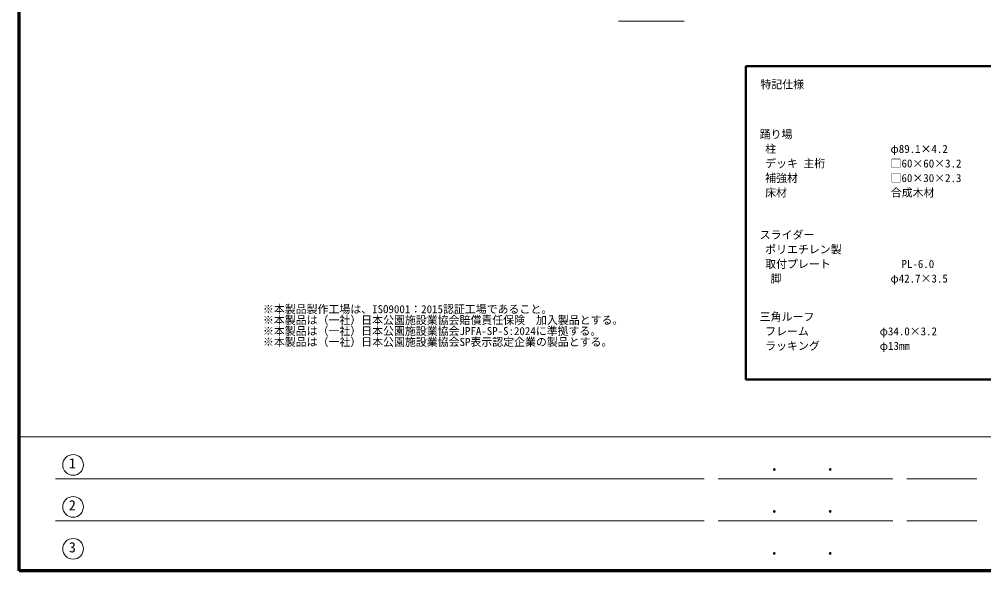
# Model space of a CAD drawing. Units: millimetres at full size, sheet at 1:80, with parts at other scales. Extents: x 1200 to 32400, y 1200 to 22560.
# Drawn here: x 1200 to 12237, y 1200 to 7507 of the extents above; entities that cross this region are included whole.
import ezdxf
from ezdxf.enums import TextEntityAlignment as Align

# ---------------------------------------------------------------- set-up
doc = ezdxf.new("R2010")
doc.units = ezdxf.units.MM
doc.header["$LTSCALE"] = 80
doc.layers.add('D-DOC\u3000文章(説明、指示、参照事項等)', color=7, linetype='Continuous')
for name, color, linetype, lineweight in [('D-STR-TXT\u3000文字列', 7, 'Continuous', 13), ('D-TTL', 7, 'Continuous', 70), ('D-TTL-FRAM', 7, 'Continuous', 13), ('D-TTL-FRAM\u3000タイトル枠、凡例図枠', 2, 'Continuous', 50), ('D-TTL-TXT', 7, 'Continuous', 13)]:
    doc.layers.add(name, color=color, linetype=linetype, lineweight=lineweight)
doc.styles.add('ＭＳ ゴシック', font='')
doc.styles.get('ＭＳ ゴシック').set_extended_font_data('MS Gothic')

msp = doc.modelspace()

# ---------------------------------------------------------------- linework, layer by layer
at = {"layer": 'D-STR-TXT\u3000文字列'}
msp.add_line((8057.62, 7486.23), (8807.62, 7486.23), dxfattribs=at)
at = {"layer": 'D-TTL'}
msp.add_lwpolyline([(1200, 1200), (1200, 22560), (32400, 22560), (32400, 1200)], close=True, dxfattribs=at)
at = {"layer": 'D-TTL-FRAM'}
for p, q in [((1200, 2729.76), (32400, 2729.76)), ((9036.9, 2249.76), (1613.61, 2249.76)), ((11196.9, 2249.76), (9196.9, 2249.76)), ((11356.9, 2249.76), (12156.9, 2249.76)), ((9036.9, 1769.76), (1613.61, 1769.76)), ((11196.9, 1769.76), (9196.9, 1769.76)), ((11356.9, 1769.76), (12156.9, 1769.76))]:
    msp.add_line(p, q, dxfattribs=at)
at = {"layer": 'D-TTL-FRAM\u3000タイトル枠、凡例図枠'}
msp.add_lwpolyline([(9514.64, 6969.94), (20515.93, 6969.94), (20515.93, 3388.15), (9514.64, 3388.15)], close=True, dxfattribs=at)
at = {"layer": 'D-TTL-TXT'}
for centre in [(1815.94, 2410.11), (1815.94, 1930.11), (1815.94, 1450.11)]:
    msp.add_circle(centre, 118.45, dxfattribs=at)

# ---------------------------------------------------------------- texts
at = {"layer": 'D-DOC\u3000文章(説明、指示、参照事項等)', "style": 'ＭＳ ゴシック'}
for s, p in [('特記仕様', (9681.31, 6688.67)), ('※本製品製作工場は、ISO9001：2015認証工場であること。', (3988.13, 4118.1)), ('※本製品は（一社）日本公園施設業協会賠償責任保険\u3000加入製品とする。\u3000', (3988.13, 3993.1)), ('※本製品は（一社）日本公園施設業協会JPFA-SP-S:2024に準拠する。', (3988.13, 3868.1)), ('※本製品は（一社）日本公園施設業協会SP表示認定企業の製品とする。', (3988.13, 3743.1))]:
    msp.add_text(s, height=91.64, dxfattribs=at).set_placement(p, align=Align.BOTTOM_LEFT)
for s, p in [('踊り場', (9673.54, 6237.15)), (' 柱                     φ89.1×4.2', (9673.54, 6070.48)), (' デッキ 主桁            □60×60×3.2', (9673.54, 5903.82)), (' 補強材   \u3000            □60×30×2.3', (9673.54, 5737.15)), (' 床材 \u3000\u3000\u3000\u3000\u3000\u3000\u3000\u3000\u3000合成木材', (9673.54, 5570.48)), ('スライダー', (9673.54, 5087.72)), (' ポリエチレン製', (9673.54, 4921.05)), (' 取付プレート             PL-6.0', (9673.54, 4754.39)), ('  脚                    φ42.7×3.5', (9673.54, 4587.72)), ('三角ルーフ', (9673.54, 4150.62)), (' フレーム             φ34.0×3.2', (9673.54, 3983.95)), (' ラッキング           φ13mm', (9673.54, 3817.28))]:
    msp.add_text(s, height=91.64, dxfattribs=at).set_placement(p, align=Align.TOP_LEFT)
at = {"layer": 'D-TTL-FRAM', "style": 'ＭＳ ゴシック'}
for p in [(9779.99, 2291.36), (10419.99, 2291.36), (9779.99, 1811.36), (10419.99, 1811.36), (9779.99, 1331.36), (10419.99, 1331.36)]:
    msp.add_text('.', height=176, dxfattribs=at).set_placement(p, align=Align.BOTTOM_LEFT)
at = {"layer": 'D-TTL-TXT', "style": 'ＭＳ ゴシック'}
for s, p in [('1', (1767.07, 2334.09)), ('2', (1767.07, 1854.09)), ('3', (1767.07, 1374.09))]:
    msp.add_text(s, height=117.3, dxfattribs=at).set_placement(p, align=Align.BOTTOM_LEFT)

doc.saveas('drawing.dxf')
